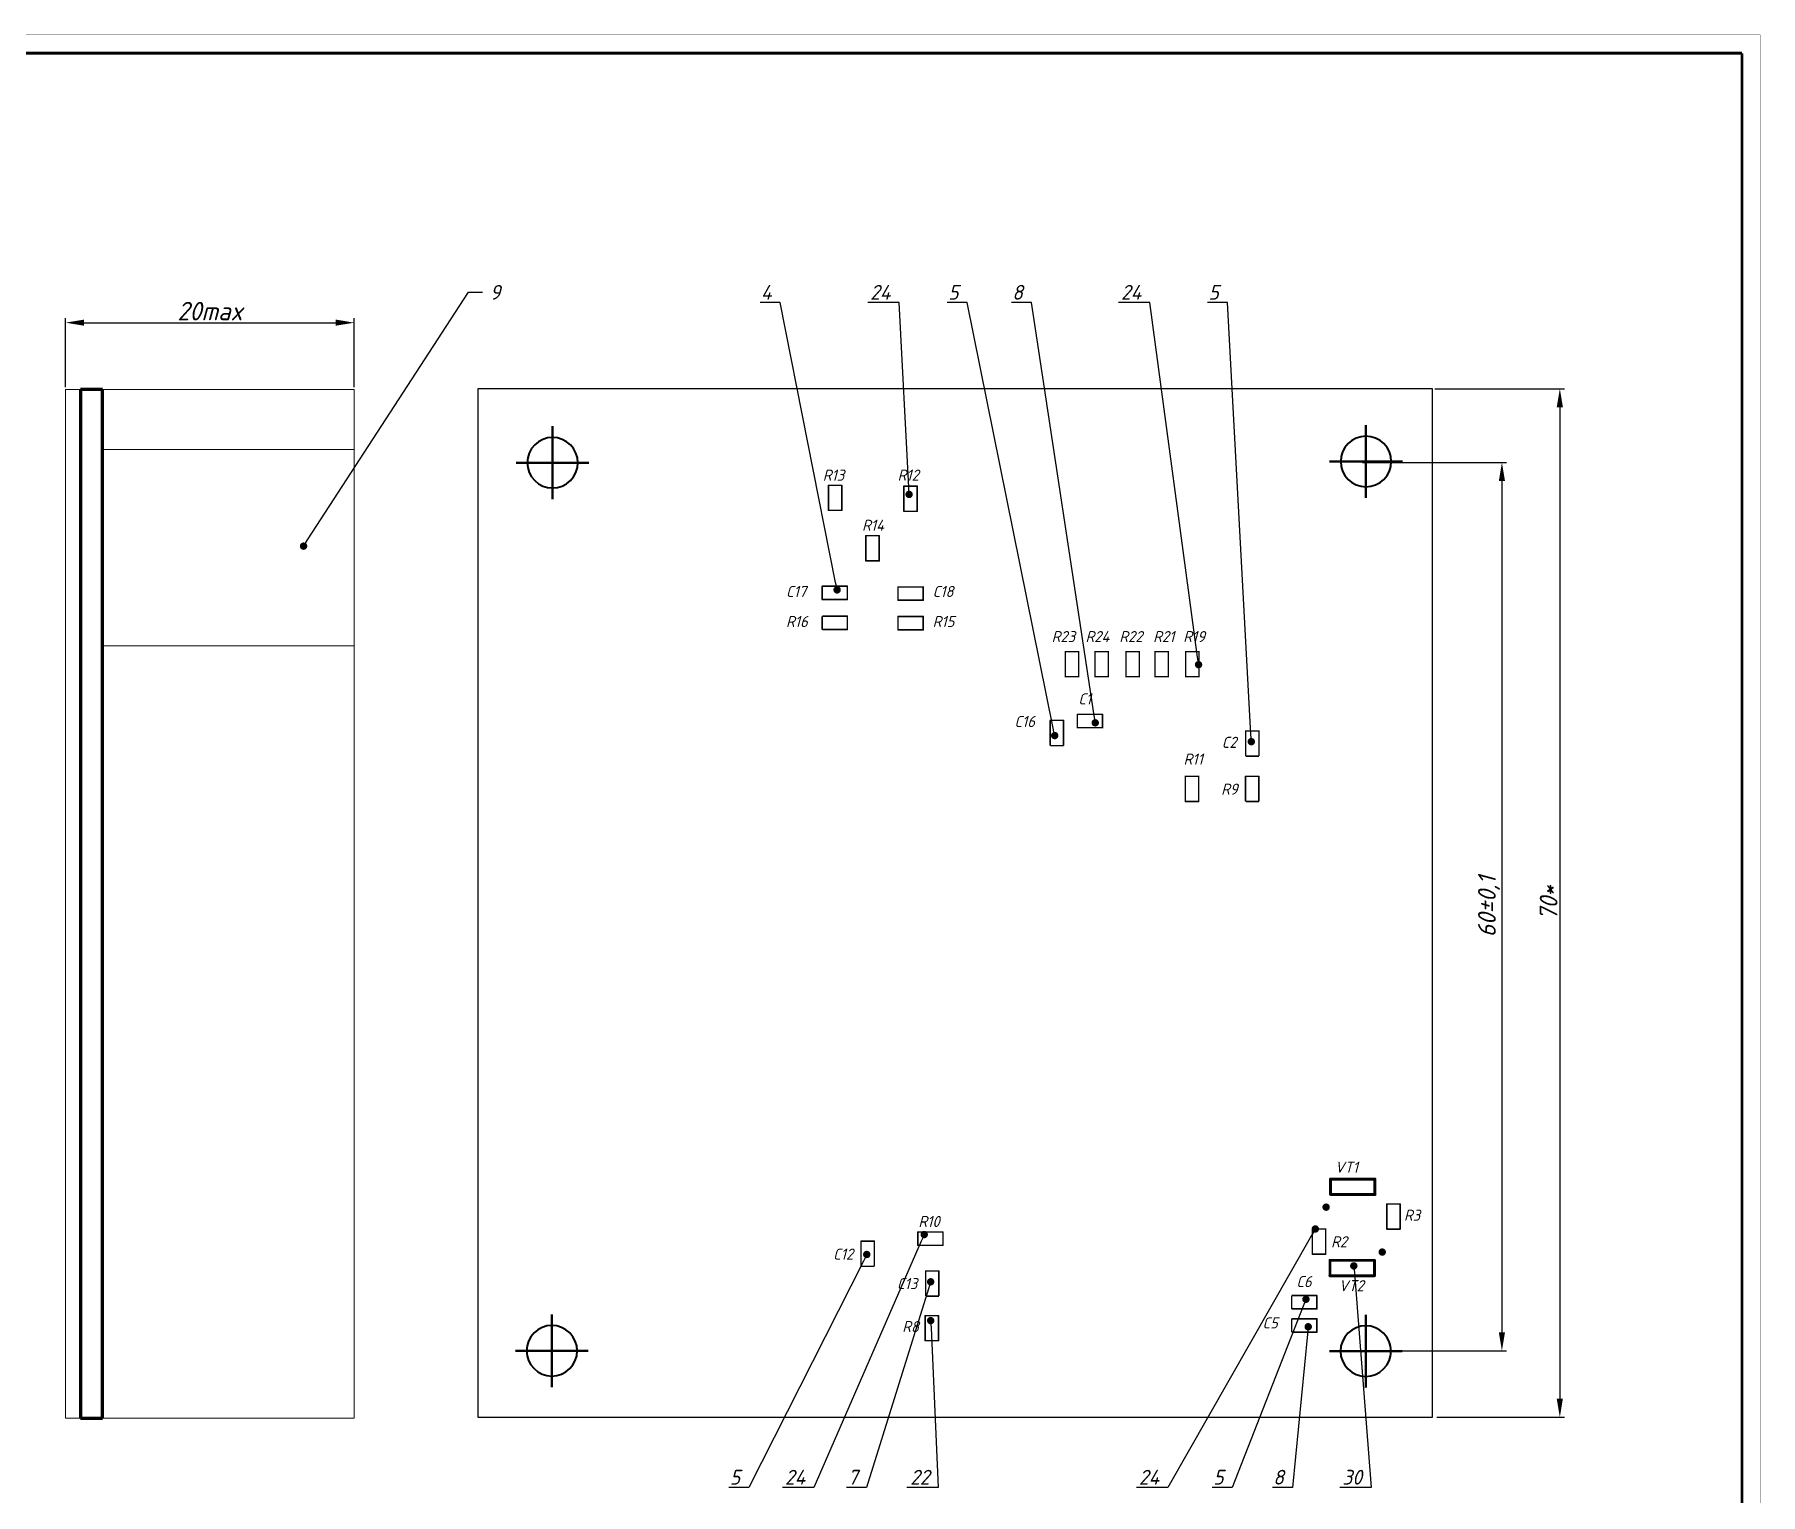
# Paper-space layout 'Layout1' of a CAD drawing. Header units: millimetres. Extents: x 0 to 841, y 0 to 594.
# Drawn here: x 374.6 to 841.1, y 199.4 to 594.1 of the extents above; entities that cross this region are included whole.
import ezdxf
from ezdxf import colors
from ezdxf.entities.mleader import LeaderData, LeaderLine
from ezdxf.math import Vec2, Vec3

# ---------------------------------------------------------------- set-up
doc = ezdxf.new("R2010")
doc.units = ezdxf.units.MM
doc.layers.get('0').update_dxf_attribs({"lineweight": 50})
for name, color, linetype in [('Sheet', 255, 'Continuous'), ('TopLayer', 1, 'Continuous'), ('TopOverlay', 29, 'Continuous')]:
    doc.layers.add(name, color=color, linetype=linetype)
doc.layers.add('Отверстия', color=7, linetype='Continuous', lineweight=30)
doc.styles.add('Gost', font='GOST type B.ttf', dxfattribs={"oblique": 15, "height": 6})
doc.dimstyles.new('ISO-25', dxfattribs={"dimtxt": 2.5, "dimasz": 2.5, "dimexe": 1.25, "dimexo": 0.625, "dimtad": 1, "dimtxsty": 'Standard', "dimcen": 2.5, "dimadec": 0, "dimazin": 0, "dimtfac": 1, "dimtmove": 0, "dimatfit": 3, "dimfxl": 1, "dimarcsym": 0})

# ---------------------------------------------------------------- blocks, each defined once
blk = doc.blocks.new('*D52')
at = {"color": 0, "lineweight": -2, "transparency": 16777216}
for p, q in [((383.01, 498.72), (383.01, 517.42)), ((388.01, 516.17), (455.99, 516.17)), ((460.99, 498.72), (460.99, 517.42))]:
    blk.add_line(p, q, dxfattribs=at)
at = {"color": 0, "lineweight": 20, "transparency": 16777216}
for points in [[(388.01, 517.01), (388.01, 515.34), (383.01, 516.17)], [(455.99, 517.01), (455.99, 515.34), (460.99, 516.17)]]:
    blk.add_solid(points, dxfattribs=at)
at = {"layer": 'Defpoints', "color": 0, "lineweight": 20, "transparency": 16777216}
for p in [(460.99, 516.17), (383.01, 498.1), (460.99, 498.1)]:
    blk.add_point(p, dxfattribs=at)
at = {"color": 0, "lineweight": 20, "transparency": 16777216, "insert": (422, 519.3), "char_height": 6, "attachment_point": 5, "style": 'Gost'}
blk.add_mtext('{\\H0.83333x;20max}', dxfattribs=at)
blk = doc.blocks.new('*D53')
at = {"color": 0, "lineweight": -2, "transparency": 16777216}
for p, q in [((753.05, 498.33), (788.08, 498.33)), ((786.83, 493.33), (786.83, 225.33)), ((753.55, 220.33), (788.08, 220.33))]:
    blk.add_line(p, q, dxfattribs=at)
at = {"color": 0, "lineweight": 20, "transparency": 16777216}
for points in [[(785.99, 493.33), (787.66, 493.33), (786.83, 498.33)], [(785.99, 225.33), (787.66, 225.33), (786.83, 220.33)]]:
    blk.add_solid(points, dxfattribs=at)
at = {"layer": 'Defpoints', "color": 0, "lineweight": 20, "transparency": 16777216}
for p in [(752.42, 498.33), (752.92, 220.33), (786.83, 220.33)]:
    blk.add_point(p, dxfattribs=at)
at = {"color": 0, "lineweight": 50, "transparency": 16777216, "insert": (783.8, 359.33), "char_height": 6, "attachment_point": 5, "rotation": 90, "style": 'Gost'}
blk.add_mtext('{\\H0.8x;70*}', dxfattribs=at)
blk = doc.blocks.new('*D54')
at = {"color": 0, "lineweight": -2, "transparency": 16777216}
for p, q in [((733.46, 478.39), (772.43, 478.39)), ((771.18, 473.39), (771.18, 243.26)), ((733.4, 238.26), (772.43, 238.26))]:
    blk.add_line(p, q, dxfattribs=at)
at = {"color": 0, "lineweight": 20, "transparency": 16777216}
for points in [[(770.35, 473.39), (772.01, 473.39), (771.18, 478.39)], [(770.35, 243.26), (772.01, 243.26), (771.18, 238.26)]]:
    blk.add_solid(points, dxfattribs=at)
at = {"layer": 'Defpoints', "color": 0, "lineweight": 20, "transparency": 16777216}
for p in [(732.84, 478.39), (732.77, 238.26), (771.18, 238.26)]:
    blk.add_point(p, dxfattribs=at)
at = {"color": 0, "lineweight": 50, "transparency": 16777216, "insert": (767.68, 358.32), "char_height": 6, "attachment_point": 5, "rotation": 90, "style": 'Gost'}
blk.add_mtext('{\\H0.8x;60%%P0,1}', dxfattribs=at)
blk = doc.blocks.new('_Dot')
at = {"color": 0, "linetype": 'ByBlock', "lineweight": -2}
blk.add_line((-0.5, 0), (-1, 0), dxfattribs=at)
at = {"color": 0, "linetype": 'ByBlock', "lineweight": 90, "const_width": 0.5}
blk.add_lwpolyline([(-0.25, 0, 1), (0.25, 0, 1)], format="xyb", close=True, dxfattribs=at)

psp = doc.layouts.get("Layout1")

# ---------------------------------------------------------------- linework, layer by layer
at = {"color": 18, "lineweight": 20}
for p, q in [((387.014, 498.096), (383.014, 498.096)), ((383.014, 498.096), (383.014, 220.096)), ((409.318, 498.096), (393.014, 498.096)), ((383.014, 220.096), (387.014, 220.096))]:
    psp.add_line(p, q, dxfattribs=at)
at = {"color": 1, "lineweight": 20}
for p, q in [((460.991, 498.096), (409.318, 498.096)), ((460.991, 498.096), (460.987, 220.096)), ((393.014, 481.906), (460.991, 481.906)), ((393.014, 428.805), (460.99, 428.805)), ((393.014, 220.096), (460.987, 220.096))]:
    psp.add_line(p, q, dxfattribs=at)
at = {"lineweight": 50}
for p, q in [((514.612, 468.491), (514.612, 488.156)), ((734.441, 468.805), (734.441, 488.471)), ((504.779, 478.324), (524.445, 478.324)), ((724.608, 478.638), (744.274, 478.638)), ((514.431, 228.45), (514.431, 248.115)), ((734.381, 228.369), (734.381, 248.035)), ((504.598, 238.283), (524.264, 238.283)), ((724.548, 238.202), (744.214, 238.202))]:
    psp.add_line(p, q, dxfattribs=at)
at = {"layer": 'Sheet', "lineweight": 40}
for points, const_width in [([(0.05, 594.007), (841.007, 594.007), (841.007, 0.05), (0.05, 0.05), (0.05, 594.007)], 0.0991), ([(20.05, 589.007), (836.05, 589.007)], 0.749), ([(836.05, 5.007), (836.05, 589.007)], 0.749)]:
    psp.add_lwpolyline(points, dxfattribs=dict(at, const_width=const_width))
at = {"layer": 'TopLayer', "color": 18, "lineweight": 70}
for p, q in [((387.014, 498.096), (387.014, 220.096)), ((393.014, 498.096), (387.014, 498.096)), ((393.014, 220.096), (393.014, 498.096)), ((387.014, 220.096), (393.014, 220.096))]:
    psp.add_line(p, q, dxfattribs=at)
at = {"layer": 'TopLayer'}
for p, q in [((494.423, 498.326), (494.423, 220.326)), ((752.423, 498.326), (494.423, 498.326)), ((752.423, 443.446), (752.423, 498.326)), ((752.428, 371.281), (752.428, 443.417)), ((752.423, 220.326), (752.423, 371.31)), ((494.423, 220.326), (752.423, 220.326))]:
    psp.add_line(p, q, dxfattribs=at)
at = {"layer": 'TopOverlay', "lineweight": 40}
for points, const_width in [([(589.181, 472.224), (592.781, 472.224)], 0.4), ([(589.181, 465.424), (589.181, 472.224)], 0.4), ([(592.781, 465.424), (592.781, 472.224)], 0.4), ([(609.551, 471.998), (613.151, 471.998)], 0.4), ([(609.551, 465.198), (609.551, 471.998)], 0.4), ([(613.151, 465.198), (613.151, 471.998)], 0.4), ([(589.181, 465.424), (592.781, 465.424)], 0.4), ([(609.551, 465.198), (613.151, 465.198)], 0.4), ([(599.281, 458.585), (602.881, 458.585)], 0.4), ([(599.281, 451.785), (599.281, 458.585)], 0.4), ([(602.881, 451.785), (602.881, 458.585)], 0.4), ([(599.281, 451.785), (602.881, 451.785)], 0.4), ([(587.474, 441.339), (587.474, 444.939)], 0.4), ([(587.474, 444.939), (594.273, 444.939)], 0.4), ([(594.273, 441.339), (594.273, 444.939)], 0.4), ([(607.985, 441.148), (607.985, 444.748)], 0.4), ([(607.985, 444.748), (614.785, 444.748)], 0.4), ([(614.785, 441.148), (614.785, 444.748)], 0.4), ([(587.474, 441.339), (594.273, 441.339)], 0.4), ([(607.985, 441.148), (614.785, 441.148)], 0.4), ([(587.474, 433.229), (587.474, 436.828)], 0.4), ([(587.474, 436.828), (594.273, 436.828)], 0.4), ([(594.273, 433.229), (594.273, 436.828)], 0.4), ([(607.985, 433.151), (607.985, 436.75)], 0.4), ([(607.985, 436.75), (614.785, 436.75)], 0.4), ([(614.785, 433.151), (614.785, 436.75)], 0.4), ([(587.474, 433.229), (594.273, 433.229)], 0.4), ([(607.985, 433.151), (614.785, 433.151)], 0.4), ([(653.206, 427.27), (656.806, 427.27)], 0.4), ([(653.206, 420.471), (653.206, 427.27)], 0.4), ([(656.806, 420.471), (656.806, 427.27)], 0.4), ([(661.212, 427.27), (664.812, 427.27)], 0.4), ([(661.212, 420.471), (661.212, 427.27)], 0.4), ([(664.812, 420.471), (664.812, 427.27)], 0.4), ([(669.605, 427.27), (673.205, 427.27)], 0.4), ([(669.605, 420.471), (669.605, 427.27)], 0.4), ([(673.205, 420.471), (673.205, 427.27)], 0.4), ([(677.425, 427.27), (681.025, 427.27)], 0.4), ([(677.425, 420.471), (677.425, 427.27)], 0.4), ([(681.025, 420.471), (681.025, 427.27)], 0.4), ([(685.722, 427.27), (689.322, 427.27)], 0.4), ([(685.722, 420.471), (685.722, 427.27)], 0.4), ([(689.322, 420.471), (689.322, 427.27)], 0.4), ([(653.206, 420.471), (656.806, 420.471)], 0.4), ([(661.212, 420.471), (664.812, 420.471)], 0.4), ([(669.605, 420.471), (673.205, 420.471)], 0.4), ([(677.425, 420.471), (681.025, 420.471)], 0.4), ([(685.722, 420.471), (689.322, 420.471)], 0.4), ([(656.451, 406.685), (656.451, 410.285)], 0.4), ([(656.451, 410.285), (663.251, 410.285)], 0.4), ([(663.251, 406.685), (663.251, 410.285)], 0.4), ([(649.102, 408.663), (652.702, 408.663)], 0.4), ([(649.102, 408.663), (649.102, 401.863)], 0.4), ([(652.702, 408.663), (652.702, 401.863)], 0.4), ([(656.451, 406.685), (663.251, 406.685)], 0.4), ([(701.917, 405.809), (705.517, 405.809)], 0.4), ([(701.917, 405.809), (701.917, 399.009)], 0.4), ([(705.517, 405.809), (705.517, 399.009)], 0.4), ([(649.102, 401.863), (652.702, 401.863)], 0.4), ([(701.917, 399.009), (705.517, 399.009)], 0.4), ([(685.609, 393.558), (689.209, 393.558)], 0.4), ([(685.609, 386.758), (685.609, 393.558)], 0.4), ([(689.209, 386.758), (689.209, 393.558)], 0.4), ([(701.893, 393.558), (705.493, 393.558)], 0.4), ([(701.893, 386.758), (701.893, 393.558)], 0.4), ([(705.493, 386.758), (705.493, 393.558)], 0.4), ([(685.609, 386.758), (689.209, 386.758)], 0.4), ([(701.893, 386.758), (705.493, 386.758)], 0.4), ([(724.867, 280.702), (724.867, 284.702)], 0.8), ([(728.067, 284.702), (724.867, 284.702)], 0.8), ([(736.867, 284.702), (727.773, 284.695)], 0.8), ([(736.867, 280.702), (736.867, 284.702)], 0.8), ([(736.913, 280.507), (724.808, 280.511)], 0.8), ([(740.079, 277.961), (743.679, 277.961)], 0.4), ([(740.079, 271.161), (740.079, 277.961)], 0.4), ([(743.679, 271.161), (743.679, 277.961)], 0.4), ([(613.31, 266.783), (613.31, 270.383)], 0.4), ([(613.31, 270.383), (620.11, 270.383)], 0.4), ([(620.11, 266.783), (620.11, 270.383)], 0.4), ([(719.947, 271.204), (723.547, 271.204)], 0.4), ([(719.947, 264.404), (719.947, 271.204)], 0.4), ([(723.547, 264.404), (723.547, 271.204)], 0.4), ([(740.079, 271.161), (743.679, 271.161)], 0.4), ([(597.987, 267.894), (601.587, 267.894)], 0.4), ([(597.987, 267.894), (597.987, 261.095)], 0.4), ([(601.587, 267.894), (601.587, 261.095)], 0.4), ([(613.31, 266.783), (620.11, 266.783)], 0.4), ([(597.987, 261.095), (601.587, 261.095)], 0.4), ([(719.947, 264.404), (723.547, 264.404)], 0.4), ([(724.717, 258.732), (724.717, 262.732)], 0.8), ([(727.917, 262.732), (724.717, 262.732)], 0.8), ([(736.717, 262.732), (727.623, 262.725)], 0.8), ([(736.717, 258.732), (736.717, 262.732)], 0.8), ([(615.418, 259.854), (619.018, 259.854)], 0.4), ([(615.418, 259.854), (615.418, 253.054)], 0.4), ([(619.018, 259.854), (619.018, 253.054)], 0.4), ([(736.763, 258.537), (724.657, 258.541)], 0.8), ([(615.418, 253.054), (619.018, 253.054)], 0.4), ([(714.359, 249.609), (714.359, 253.209)], 0.4), ([(714.359, 253.209), (721.159, 253.209)], 0.4), ([(721.159, 249.609), (721.159, 253.209)], 0.4), ([(615.294, 247.793), (618.894, 247.793)], 0.4), ([(615.294, 240.994), (615.294, 247.793)], 0.4), ([(618.894, 240.994), (618.894, 247.793)], 0.4), ([(714.359, 249.609), (721.159, 249.609)], 0.4), ([(714.371, 243.328), (714.371, 246.928)], 0.4), ([(615.294, 240.994), (618.894, 240.994)], 0.4)]:
    psp.add_lwpolyline(points, dxfattribs=dict(at, const_width=const_width))
for points, const_width in [([(589.081, 472.224, 1), (589.281, 472.224, 1)], 0.2), ([(589.081, 472.224, 1), (589.281, 472.224, 1)], 0.2), ([(592.681, 472.224, 1), (592.881, 472.224, 1)], 0.2), ([(592.681, 472.224, 1), (592.881, 472.224, 1)], 0.2), ([(609.451, 471.998, 1), (609.651, 471.998, 1)], 0.2), ([(609.451, 471.998, 1), (609.651, 471.998, 1)], 0.2), ([(613.051, 471.998, 1), (613.251, 471.998, 1)], 0.2), ([(613.051, 471.998, 1), (613.251, 471.998, 1)], 0.2), ([(589.081, 465.424, 1), (589.281, 465.424, 1)], 0.2), ([(589.081, 465.424, 1), (589.281, 465.424, 1)], 0.2), ([(592.681, 465.424, 1), (592.881, 465.424, 1)], 0.2), ([(592.681, 465.424, 1), (592.881, 465.424, 1)], 0.2), ([(609.451, 465.198, 1), (609.651, 465.198, 1)], 0.2), ([(609.451, 465.198, 1), (609.651, 465.198, 1)], 0.2), ([(613.051, 465.198, 1), (613.251, 465.198, 1)], 0.2), ([(613.051, 465.198, 1), (613.251, 465.198, 1)], 0.2), ([(599.181, 458.585, 1), (599.381, 458.585, 1)], 0.2), ([(599.181, 458.585, 1), (599.381, 458.585, 1)], 0.2), ([(602.781, 458.585, 1), (602.981, 458.585, 1)], 0.2), ([(602.781, 458.585, 1), (602.981, 458.585, 1)], 0.2), ([(599.181, 451.785, 1), (599.381, 451.785, 1)], 0.2), ([(599.181, 451.785, 1), (599.381, 451.785, 1)], 0.2), ([(602.781, 451.785, 1), (602.981, 451.785, 1)], 0.2), ([(602.781, 451.785, 1), (602.981, 451.785, 1)], 0.2), ([(587.374, 444.939, 1), (587.574, 444.939, 1)], 0.2), ([(587.374, 444.939, 1), (587.574, 444.939, 1)], 0.2), ([(594.173, 444.939, 1), (594.373, 444.939, 1)], 0.2), ([(594.173, 444.939, 1), (594.373, 444.939, 1)], 0.2), ([(607.885, 444.748, 1), (608.085, 444.748, 1)], 0.2), ([(607.885, 444.748, 1), (608.085, 444.748, 1)], 0.2), ([(614.685, 444.748, 1), (614.885, 444.748, 1)], 0.2), ([(614.685, 444.748, 1), (614.885, 444.748, 1)], 0.2), ([(587.374, 441.339, 1), (587.574, 441.339, 1)], 0.2), ([(587.374, 441.339, 1), (587.574, 441.339, 1)], 0.2), ([(594.173, 441.339, 1), (594.373, 441.339, 1)], 0.2), ([(594.173, 441.339, 1), (594.373, 441.339, 1)], 0.2), ([(607.885, 441.148, 1), (608.085, 441.148, 1)], 0.2), ([(607.885, 441.148, 1), (608.085, 441.148, 1)], 0.2), ([(614.685, 441.148, 1), (614.885, 441.148, 1)], 0.2), ([(614.685, 441.148, 1), (614.885, 441.148, 1)], 0.2), ([(594.173, 436.828, 1), (594.373, 436.828, 1)], 0.2), ([(594.173, 436.828, 1), (594.373, 436.828, 1)], 0.2), ([(607.885, 436.75, 1), (608.085, 436.75, 1)], 0.2), ([(607.885, 436.75, 1), (608.085, 436.75, 1)], 0.2), ([(614.685, 436.75, 1), (614.885, 436.75, 1)], 0.2), ([(614.685, 436.75, 1), (614.885, 436.75, 1)], 0.2), ([(594.173, 433.229, 1), (594.373, 433.229, 1)], 0.2), ([(594.173, 433.229, 1), (594.373, 433.229, 1)], 0.2), ([(607.885, 433.151, 1), (608.085, 433.151, 1)], 0.2), ([(607.885, 433.151, 1), (608.085, 433.151, 1)], 0.2), ([(614.685, 433.151, 1), (614.885, 433.151, 1)], 0.2), ([(614.685, 433.151, 1), (614.885, 433.151, 1)], 0.2), ([(653.106, 427.27, 1), (653.306, 427.27, 1)], 0.2), ([(653.106, 427.27, 1), (653.306, 427.27, 1)], 0.2), ([(656.706, 427.27, 1), (656.906, 427.27, 1)], 0.2), ([(656.706, 427.27, 1), (656.906, 427.27, 1)], 0.2), ([(661.112, 427.27, 1), (661.312, 427.27, 1)], 0.2), ([(661.112, 427.27, 1), (661.312, 427.27, 1)], 0.2), ([(664.712, 427.27, 1), (664.912, 427.27, 1)], 0.2), ([(664.712, 427.27, 1), (664.912, 427.27, 1)], 0.2), ([(669.505, 427.27, 1), (669.705, 427.27, 1)], 0.2), ([(669.505, 427.27, 1), (669.705, 427.27, 1)], 0.2), ([(673.105, 427.27, 1), (673.305, 427.27, 1)], 0.2), ([(673.105, 427.27, 1), (673.305, 427.27, 1)], 0.2), ([(677.325, 427.27, 1), (677.525, 427.27, 1)], 0.2), ([(677.325, 427.27, 1), (677.525, 427.27, 1)], 0.2), ([(680.925, 427.27, 1), (681.125, 427.27, 1)], 0.2), ([(680.925, 427.27, 1), (681.125, 427.27, 1)], 0.2), ([(685.622, 427.27, 1), (685.822, 427.27, 1)], 0.2), ([(685.622, 427.27, 1), (685.822, 427.27, 1)], 0.2), ([(689.222, 427.27, 1), (689.422, 427.27, 1)], 0.2), ([(689.222, 427.27, 1), (689.422, 427.27, 1)], 0.2), ([(653.106, 420.471, 1), (653.306, 420.471, 1)], 0.2), ([(653.106, 420.471, 1), (653.306, 420.471, 1)], 0.2), ([(656.706, 420.471, 1), (656.906, 420.471, 1)], 0.2), ([(656.706, 420.471, 1), (656.906, 420.471, 1)], 0.2), ([(661.112, 420.471, 1), (661.312, 420.471, 1)], 0.2), ([(661.112, 420.471, 1), (661.312, 420.471, 1)], 0.2), ([(664.712, 420.471, 1), (664.912, 420.471, 1)], 0.2), ([(664.712, 420.471, 1), (664.912, 420.471, 1)], 0.2), ([(669.505, 420.471, 1), (669.705, 420.471, 1)], 0.2), ([(669.505, 420.471, 1), (669.705, 420.471, 1)], 0.2), ([(673.105, 420.471, 1), (673.305, 420.471, 1)], 0.2), ([(673.105, 420.471, 1), (673.305, 420.471, 1)], 0.2), ([(677.325, 420.471, 1), (677.525, 420.471, 1)], 0.2), ([(677.325, 420.471, 1), (677.525, 420.471, 1)], 0.2), ([(680.925, 420.471, 1), (681.125, 420.471, 1)], 0.2), ([(680.925, 420.471, 1), (681.125, 420.471, 1)], 0.2), ([(685.622, 420.471, 1), (685.822, 420.471, 1)], 0.2), ([(685.622, 420.471, 1), (685.822, 420.471, 1)], 0.2), ([(689.222, 420.471, 1), (689.422, 420.471, 1)], 0.2), ([(689.222, 420.471, 1), (689.422, 420.471, 1)], 0.2), ([(656.351, 410.285, 1), (656.551, 410.285, 1)], 0.2), ([(656.351, 410.285, 1), (656.551, 410.285, 1)], 0.2), ([(663.151, 410.285, 1), (663.351, 410.285, 1)], 0.2), ([(663.151, 410.285, 1), (663.351, 410.285, 1)], 0.2), ([(649.102, 408.763, 1), (649.102, 408.563, 1)], 0.2), ([(649.102, 408.763, 1), (649.102, 408.563, 1)], 0.2), ([(652.702, 408.763, 1), (652.702, 408.563, 1)], 0.2), ([(652.702, 408.763, 1), (652.702, 408.563, 1)], 0.2), ([(656.351, 406.685, 1), (656.551, 406.685, 1)], 0.2), ([(656.351, 406.685, 1), (656.551, 406.685, 1)], 0.2), ([(663.151, 406.685, 1), (663.351, 406.685, 1)], 0.2), ([(663.151, 406.685, 1), (663.351, 406.685, 1)], 0.2), ([(701.917, 405.909, 1), (701.917, 405.709, 1)], 0.2), ([(701.917, 405.909, 1), (701.917, 405.709, 1)], 0.2), ([(705.517, 405.909, 1), (705.517, 405.709, 1)], 0.2), ([(705.517, 405.909, 1), (705.517, 405.709, 1)], 0.2), ([(685.509, 393.558, 1), (685.709, 393.558, 1)], 0.2), ([(685.509, 393.558, 1), (685.709, 393.558, 1)], 0.2), ([(689.109, 393.558, 1), (689.309, 393.558, 1)], 0.2), ([(689.109, 393.558, 1), (689.309, 393.558, 1)], 0.2), ([(701.793, 393.558, 1), (701.993, 393.558, 1)], 0.2), ([(701.793, 393.558, 1), (701.993, 393.558, 1)], 0.2), ([(705.393, 393.558, 1), (705.593, 393.558, 1)], 0.2), ([(705.393, 393.558, 1), (705.593, 393.558, 1)], 0.2), ([(685.509, 386.758, 1), (685.709, 386.758, 1)], 0.2), ([(685.509, 386.758, 1), (685.709, 386.758, 1)], 0.2), ([(689.109, 386.758, 1), (689.309, 386.758, 1)], 0.2), ([(689.109, 386.758, 1), (689.309, 386.758, 1)], 0.2), ([(725.067, 284.702, -1), (724.667, 284.702, -1)], 0.4), ([(725.067, 284.702, -1), (724.667, 284.702, -1)], 0.4), ([(728.267, 284.702, -1), (727.867, 284.702, -1)], 0.4), ([(733.867, 284.702, -1), (733.467, 284.702, -1)], 0.4), ([(737.067, 284.702, -1), (736.667, 284.702, -1)], 0.4), ([(737.067, 284.702, -1), (736.667, 284.702, -1)], 0.4), ([(725.046, 280.554, -1), (724.646, 280.554, -1)], 0.4), ([(737.085, 280.54, -1), (736.685, 280.54, -1)], 0.4), ([(723.167, 277.102, -1), (724.167, 277.102, -1)], 1), ([(723.417, 277.102, -1), (722.917, 277.102, -1)], 0.5), ([(724.417, 277.102, -1), (723.917, 277.102, -1)], 0.5), ([(739.979, 277.961, 1), (740.179, 277.961, 1)], 0.2), ([(739.979, 277.961, 1), (740.179, 277.961, 1)], 0.2), ([(743.579, 277.961, 1), (743.779, 277.961, 1)], 0.2), ([(743.579, 277.961, 1), (743.779, 277.961, 1)], 0.2), ([(613.21, 270.383, 1), (613.41, 270.383, 1)], 0.2), ([(613.21, 270.383, 1), (613.41, 270.383, 1)], 0.2), ([(620.01, 270.383, 1), (620.21, 270.383, 1)], 0.2), ([(620.01, 270.383, 1), (620.21, 270.383, 1)], 0.2), ([(719.847, 271.204, 1), (720.047, 271.204, 1)], 0.2), ([(719.847, 271.204, 1), (720.047, 271.204, 1)], 0.2), ([(723.447, 271.204, 1), (723.647, 271.204, 1)], 0.2), ([(723.447, 271.204, 1), (723.647, 271.204, 1)], 0.2), ([(739.979, 271.161, 1), (740.179, 271.161, 1)], 0.2), ([(739.979, 271.161, 1), (740.179, 271.161, 1)], 0.2), ([(743.579, 271.161, 1), (743.779, 271.161, 1)], 0.2), ([(743.579, 271.161, 1), (743.779, 271.161, 1)], 0.2), ([(597.987, 267.994, 1), (597.987, 267.794, 1)], 0.2), ([(597.987, 267.994, 1), (597.987, 267.794, 1)], 0.2), ([(601.587, 267.994, 1), (601.587, 267.794, 1)], 0.2), ([(601.587, 267.994, 1), (601.587, 267.794, 1)], 0.2), ([(613.21, 266.783, 1), (613.41, 266.783, 1)], 0.2), ([(613.21, 266.783, 1), (613.41, 266.783, 1)], 0.2), ([(620.01, 266.783, 1), (620.21, 266.783, 1)], 0.2), ([(620.01, 266.783, 1), (620.21, 266.783, 1)], 0.2), ([(738.331, 264.958, -1), (739.331, 264.958, -1)], 1), ([(719.847, 264.404, 1), (720.047, 264.404, 1)], 0.2), ([(719.847, 264.404, 1), (720.047, 264.404, 1)], 0.2), ([(723.447, 264.404, 1), (723.647, 264.404, 1)], 0.2), ([(723.447, 264.404, 1), (723.647, 264.404, 1)], 0.2), ([(724.917, 262.732, -1), (724.517, 262.732, -1)], 0.4), ([(724.917, 262.732, -1), (724.517, 262.732, -1)], 0.4), ([(728.117, 262.732, -1), (727.717, 262.732, -1)], 0.4), ([(733.717, 262.732, -1), (733.317, 262.732, -1)], 0.4), ([(736.917, 262.732, -1), (736.517, 262.732, -1)], 0.4), ([(736.917, 262.732, -1), (736.517, 262.732, -1)], 0.4), ([(738.581, 264.958, -1), (738.081, 264.958, -1)], 0.5), ([(739.581, 264.958, -1), (739.081, 264.958, -1)], 0.5), ([(615.418, 259.954, 1), (615.418, 259.754, 1)], 0.2), ([(615.418, 259.954, 1), (615.418, 259.754, 1)], 0.2), ([(619.018, 259.954, 1), (619.018, 259.754, 1)], 0.2), ([(619.018, 259.954, 1), (619.018, 259.754, 1)], 0.2), ([(724.895, 258.584, -1), (724.495, 258.584, -1)], 0.4), ([(736.935, 258.57, -1), (736.535, 258.57, -1)], 0.4), ([(721.059, 253.209, 1), (721.259, 253.209, 1)], 0.2), ([(721.059, 253.209, 1), (721.259, 253.209, 1)], 0.2), ([(615.194, 247.793, 1), (615.394, 247.793, 1)], 0.2), ([(615.194, 247.793, 1), (615.394, 247.793, 1)], 0.2), ([(618.794, 247.793, 1), (618.994, 247.793, 1)], 0.2), ([(618.794, 247.793, 1), (618.994, 247.793, 1)], 0.2), ([(721.059, 249.609, 1), (721.259, 249.609, 1)], 0.2), ([(721.059, 249.609, 1), (721.259, 249.609, 1)], 0.2), ([(615.194, 240.994, 1), (615.394, 240.994, 1)], 0.2), ([(615.194, 240.994, 1), (615.394, 240.994, 1)], 0.2), ([(618.794, 240.994, 1), (618.994, 240.994, 1)], 0.2), ([(618.794, 240.994, 1), (618.994, 240.994, 1)], 0.2)]:
    psp.add_lwpolyline(points, format="xyb", close=True, dxfattribs=dict(at, const_width=const_width))
at = {"layer": 'TopOverlay', "const_width": 0.4}
for points in [[(714.371, 246.928), (721.171, 246.928)], [(714.371, 243.328), (721.171, 243.328)], [(721.171, 243.328), (721.171, 246.928)]]:
    psp.add_lwpolyline(points, dxfattribs=at)
at = {"layer": 'TopOverlay', "const_width": 0.2}
for points in [[(721.071, 246.928, 1), (721.271, 246.928, 1)], [(721.071, 246.928, 1), (721.271, 246.928, 1)], [(721.071, 243.328, 1), (721.271, 243.328, 1)], [(721.071, 243.328, 1), (721.271, 243.328, 1)]]:
    psp.add_lwpolyline(points, format="xyb", close=True, dxfattribs=at)
at = {"layer": 'Отверстия', "lineweight": 40}
for p, q in [((514.612, 485.156), (513.279, 485.025)), ((515.945, 485.025), (514.612, 485.156)), ((733.108, 485.339), (731.827, 484.95)), ((734.441, 485.471), (733.108, 485.339)), ((735.774, 485.339), (734.441, 485.471)), ((737.056, 484.95), (735.774, 485.339)), ((508.299, 480.938), (507.91, 479.657)), ((508.931, 482.12), (508.299, 480.938)), ((509.78, 483.155), (508.931, 482.12)), ((510.816, 484.005), (509.78, 483.155)), ((511.997, 484.636), (510.816, 484.005)), ((513.279, 485.025), (511.997, 484.636)), ((517.227, 484.636), (515.945, 485.025)), ((518.408, 484.005), (517.227, 484.636)), ((519.444, 483.155), (518.408, 484.005)), ((520.293, 482.12), (519.444, 483.155)), ((520.925, 480.938), (520.293, 482.12)), ((521.314, 479.657), (520.925, 480.938)), ((728.129, 481.252), (727.74, 479.971)), ((728.76, 482.434), (728.129, 481.252)), ((729.61, 483.469), (728.76, 482.434)), ((730.645, 484.319), (729.61, 483.469)), ((731.827, 484.95), (730.645, 484.319)), ((738.238, 484.319), (737.056, 484.95)), ((739.273, 483.469), (738.238, 484.319)), ((740.123, 482.434), (739.273, 483.469)), ((740.754, 481.252), (740.123, 482.434)), ((741.143, 479.971), (740.754, 481.252)), ((507.91, 479.657), (507.779, 478.324)), ((507.779, 478.324), (507.91, 476.991)), ((507.91, 476.991), (508.299, 475.709)), ((520.925, 475.709), (521.314, 476.991)), ((521.445, 478.324), (521.314, 479.657)), ((521.314, 476.991), (521.445, 478.324)), ((727.74, 479.971), (727.608, 478.638)), ((727.608, 478.638), (727.74, 477.305)), ((727.74, 477.305), (728.129, 476.023)), ((728.129, 476.023), (728.76, 474.841)), ((740.123, 474.841), (740.754, 476.023)), ((740.754, 476.023), (741.143, 477.305)), ((741.274, 478.638), (741.143, 479.971)), ((741.143, 477.305), (741.274, 478.638)), ((508.299, 475.709), (508.931, 474.527)), ((508.931, 474.527), (509.78, 473.492)), ((509.78, 473.492), (510.816, 472.642)), ((510.816, 472.642), (511.997, 472.011)), ((511.997, 472.011), (513.279, 471.622)), ((513.279, 471.622), (514.612, 471.491)), ((514.612, 471.491), (515.945, 471.622)), ((515.945, 471.622), (517.227, 472.011)), ((517.227, 472.011), (518.408, 472.642)), ((518.408, 472.642), (519.444, 473.492)), ((519.444, 473.492), (520.293, 474.527)), ((520.293, 474.527), (520.925, 475.709)), ((728.76, 474.841), (729.61, 473.806)), ((729.61, 473.806), (730.645, 472.956)), ((730.645, 472.956), (731.827, 472.325)), ((731.827, 472.325), (733.108, 471.936)), ((733.108, 471.936), (734.441, 471.805)), ((734.441, 471.805), (735.774, 471.936)), ((735.774, 471.936), (737.056, 472.325)), ((737.056, 472.325), (738.238, 472.956)), ((738.238, 472.956), (739.273, 473.806)), ((739.273, 473.806), (740.123, 474.841)), ((509.6, 243.114), (508.75, 242.079)), ((510.635, 243.964), (509.6, 243.114)), ((511.816, 244.595), (510.635, 243.964)), ((513.098, 244.984), (511.816, 244.595)), ((514.431, 245.115), (513.098, 244.984)), ((515.764, 244.984), (514.431, 245.115)), ((517.046, 244.595), (515.764, 244.984)), ((518.227, 243.964), (517.046, 244.595)), ((519.263, 243.114), (518.227, 243.964)), ((520.113, 242.079), (519.263, 243.114)), ((729.549, 243.034), (728.699, 241.998)), ((730.585, 243.883), (729.549, 243.034)), ((731.766, 244.515), (730.585, 243.883)), ((733.048, 244.904), (731.766, 244.515)), ((734.381, 245.035), (733.048, 244.904)), ((735.714, 244.904), (734.381, 245.035)), ((736.996, 244.515), (735.714, 244.904)), ((738.177, 243.883), (736.996, 244.515)), ((739.212, 243.034), (738.177, 243.883)), ((740.062, 241.998), (739.212, 243.034)), ((507.73, 239.616), (507.598, 238.283)), ((507.598, 238.283), (507.73, 236.95)), ((508.118, 240.897), (507.73, 239.616)), ((508.75, 242.079), (508.118, 240.897)), ((520.744, 240.897), (520.113, 242.079)), ((521.133, 239.616), (520.744, 240.897)), ((521.264, 238.283), (521.133, 239.616)), ((521.133, 236.95), (521.264, 238.283)), ((727.679, 239.535), (727.548, 238.202)), ((727.548, 238.202), (727.679, 236.869)), ((728.068, 240.817), (727.679, 239.535)), ((728.699, 241.998), (728.068, 240.817)), ((740.694, 240.817), (740.062, 241.998)), ((741.082, 239.535), (740.694, 240.817)), ((741.214, 238.202), (741.082, 239.535)), ((741.082, 236.869), (741.214, 238.202)), ((507.73, 236.95), (508.118, 235.668)), ((508.118, 235.668), (508.75, 234.486)), ((508.75, 234.486), (509.6, 233.451)), ((509.6, 233.451), (510.635, 232.601)), ((518.227, 232.601), (519.263, 233.451)), ((519.263, 233.451), (520.113, 234.486)), ((520.113, 234.486), (520.744, 235.668)), ((520.744, 235.668), (521.133, 236.95)), ((727.679, 236.869), (728.068, 235.587)), ((728.068, 235.587), (728.699, 234.406)), ((728.699, 234.406), (729.549, 233.37)), ((729.549, 233.37), (730.585, 232.521)), ((738.177, 232.521), (739.212, 233.37)), ((739.212, 233.37), (740.062, 234.406)), ((740.062, 234.406), (740.694, 235.587)), ((740.694, 235.587), (741.082, 236.869)), ((510.635, 232.601), (511.816, 231.97)), ((511.816, 231.97), (513.098, 231.581)), ((513.098, 231.581), (514.431, 231.45)), ((514.431, 231.45), (515.764, 231.581)), ((515.764, 231.581), (517.046, 231.97)), ((517.046, 231.97), (518.227, 232.601)), ((730.585, 232.521), (731.766, 231.889)), ((731.766, 231.889), (733.048, 231.5)), ((733.048, 231.5), (734.381, 231.369)), ((734.381, 231.369), (735.714, 231.5)), ((735.714, 231.5), (736.996, 231.889)), ((736.996, 231.889), (738.177, 232.521))]:
    psp.add_line(p, q, dxfattribs=at)

# ---------------------------------------------------------------- texts
at = {"layer": 'TopOverlay', "lineweight": 40, "style": 'Gost', "oblique": 15}
for s, p in [('R13', (587.642, 473.456)), ('R12', (607.849, 473.456)), ('R14', (598.252, 459.906)), ('C17', (577.703, 442.022)), ('C18', (617.327, 442.022)), ('R16', (577.703, 433.894)), ('R15', (617.327, 433.894)), ('R23', (649.489, 429.819)), ('R24', (658.633, 429.819)), ('R22', (667.777, 429.819)), ('R21', (676.921, 429.819)), ('R19', (685.049, 429.819)), ('C1', (656.699, 412.966)), ('C16', (639.427, 406.87)), ('C2', (695.47, 401.246)), ('R11', (685.147, 396.71)), ('R9', (695.307, 388.582)), ('VT1', (726.036, 286.386)), ('R3', (744.696, 273.417)), ('R10', (613.477, 271.734)), ('C12', (590.424, 262.907)), ('R2', (725.021, 266.248)), ('C13', (607.696, 254.935)), ('C6', (715.627, 255.486)), ('VT2', (727.09, 254.376)), ('C5', (706.483, 244.31)), ('R8', (609.114, 243.327))]:
    psp.add_text(s, height=3, dxfattribs=at).set_placement(p)

# ---------------------------------------------------------------- dimensions: what is measured, and where the dimension line sits
at = {"color": 18, "lineweight": 20}
dim = psp.add_linear_dim(base=(460.991, 516.175), p1=(383.014, 498.096), p2=(460.991, 498.096), text='{\\H0.83333x;20max}', dimstyle='ISO-25', override={"dimasz": 5, "dimtxsty": 'Gost'}, dxfattribs=at)
dim.commit()
dim.dimension.update_dxf_attribs({"geometry": '*D52', "text_midpoint": (422.002, 519.3)})
at = {"color": 18, "lineweight": 50}
for base, p1, p2, text, picture, middle in [((786.827, 220.326), (752.423, 498.326), (752.922, 220.326), '{\\H0.8x;70*}', '*D53', (783.802, 359.326)), ((771.179, 238.255), (732.837, 478.387), (732.773, 238.255), '{\\H0.8x;60%%P0,1}', '*D54', (767.679, 358.321))]:
    dim = psp.add_linear_dim(base=base, p1=p1, p2=p2, angle=90, text=text, dimstyle='ISO-25', override={"dimtxt": 10, "dimasz": 5, "dimtxsty": 'Gost'}, dxfattribs=at)
    dim.commit()
    dim.dimension.update_dxf_attribs({"geometry": picture, "text_midpoint": middle})

# ---------------------------------------------------------------- leaders
at = {"color": 1, "lineweight": 20}
ml = psp.add_multileader_mtext('Standard', dxfattribs=at)
ml.set_content('9', color=1, style='Gost')
ml.set_leader_properties()
ml.set_arrow_properties(name='DOT')
ml.build(insert=Vec2(0, 0))
ml.multileader.update_dxf_attribs({"text_right_attachment_type": 6, "dogleg_length": 0.36, "arrow_head_size": 2})
ctx = ml.context
ctx.base_point, ctx.arrow_head_size, ctx.plane_origin = Vec3(495.682, 524.378), 2, Vec3(609.382, 531.88)
ctx.right_attachment = 6
notes = []
notes.append((ctx, [(1, (1, 1, 0), (491.901, 524.378), (1, 0), 3.78, [(0, [(447.324, 455.764)], 0, [])])]))
ctx.mtext.insert, ctx.mtext.flow_direction = Vec3(497.682, 526.378), 5
ml = psp.add_multileader_mtext('Standard', dxfattribs=at)
ml.set_content('4', color=1, style='Gost')
ml.set_leader_properties()
ml.set_arrow_properties(name='DOT')
ml.build(insert=Vec2(0, 0))
ml.multileader.update_dxf_attribs({"text_right_attachment_type": 6, "dogleg_length": 0.36, "arrow_head_size": 2})
ctx = ml.context
ctx.base_point, ctx.arrow_head_size, ctx.plane_origin = Vec3(568.338, 524.378), 2, Vec3(591.504, 443.944)
ctx.right_attachment, ctx.text_align_type = 6, 2
notes.append((ctx, [(0, (1, 1, 0), (576.144, 521.578), (-1, 0), 0.36, [(0, [(591.504, 443.944)], 0, [])])]))
ctx.mtext.insert, ctx.mtext.alignment, ctx.mtext.flow_direction = Vec3(573.784, 526.378), 3, 5
ml = psp.add_multileader_mtext('Standard', dxfattribs=at)
ml.set_content('24', color=1, style='Gost')
ml.set_leader_properties()
ml.set_arrow_properties(name='DOT')
ml.build(insert=Vec2(0, 0))
ml.multileader.update_dxf_attribs({"text_right_attachment_type": 6, "dogleg_length": 0.36, "arrow_head_size": 2})
ctx = ml.context
ctx.base_point, ctx.arrow_head_size, ctx.plane_origin = Vec3(597.681, 524.378), 2, Vec3(610.964, 469.748)
ctx.right_attachment, ctx.text_align_type = 6, 2
notes.append((ctx, [(0, (1, 1, 0), (608.268, 521.578), (-1, 0), 0.36, [(0, [(610.964, 469.748)], 0, [])])]))
ctx.mtext.insert, ctx.mtext.alignment, ctx.mtext.flow_direction = Vec3(605.908, 526.378), 3, 5
ml = psp.add_multileader_mtext('Standard', dxfattribs=at)
ml.set_content('5', color=1, style='Gost')
ml.set_leader_properties()
ml.set_arrow_properties(name='DOT')
ml.build(insert=Vec2(0, 0))
ml.multileader.update_dxf_attribs({"text_right_attachment_type": 6, "dogleg_length": 0.36, "arrow_head_size": 2})
ctx = ml.context
ctx.base_point, ctx.arrow_head_size, ctx.plane_origin = Vec3(619.281, 524.378), 2, Vec3(650.316, 404.571)
ctx.right_attachment, ctx.text_align_type = 6, 2
notes.append((ctx, [(0, (1, 1, 0), (626.682, 521.578), (-1, 0), 0.36, [(0, [(650.316, 404.571)], 0, [])])]))
ctx.mtext.insert, ctx.mtext.alignment, ctx.mtext.flow_direction = Vec3(624.322, 526.378), 3, 5
ml = psp.add_multileader_mtext('Standard', dxfattribs=at)
ml.set_content('8', color=1, style='Gost')
ml.set_leader_properties()
ml.set_arrow_properties(name='DOT')
ml.build(insert=Vec2(0, 0))
ml.multileader.update_dxf_attribs({"text_right_attachment_type": 6, "dogleg_length": 0.36, "arrow_head_size": 2})
ctx = ml.context
ctx.base_point, ctx.arrow_head_size, ctx.plane_origin = Vec3(636.271, 524.378), 2, Vec3(661.269, 408.014)
ctx.right_attachment, ctx.text_align_type = 6, 2
notes.append((ctx, [(1, (1, 1, 0), (644.071, 521.578), (-1, 0), 0.36, [(0, [(661.269, 408.014)], 0, [])])]))
ctx.mtext.insert, ctx.mtext.alignment, ctx.mtext.flow_direction = Vec3(641.711, 526.378), 3, 5
ml = psp.add_multileader_mtext('Standard', dxfattribs=at)
ml.set_content('24', color=1, style='Gost')
ml.set_leader_properties()
ml.set_arrow_properties(name='DOT')
ml.build(insert=Vec2(0, 0))
ml.multileader.update_dxf_attribs({"text_right_attachment_type": 6, "dogleg_length": 0.36, "arrow_head_size": 2})
ctx = ml.context
ctx.base_point, ctx.arrow_head_size, ctx.plane_origin = Vec3(665.47, 524.378), 2, Vec3(689.187, 423.74)
ctx.right_attachment, ctx.text_align_type = 6, 2
notes.append((ctx, [(0, (1, 1, 0), (676.057, 521.578), (-1, 0), 0.36, [(0, [(689.187, 423.74)], 0, [])])]))
ctx.mtext.insert, ctx.mtext.alignment, ctx.mtext.flow_direction = Vec3(673.697, 526.378), 3, 5
ml = psp.add_multileader_mtext('Standard', dxfattribs=at)
ml.set_content('5', color=1, style='Gost')
ml.set_leader_properties()
ml.set_arrow_properties(name='DOT')
ml.build(insert=Vec2(0, 0))
ml.multileader.update_dxf_attribs({"text_right_attachment_type": 6, "dogleg_length": 0.36, "arrow_head_size": 2})
ctx = ml.context
ctx.base_point, ctx.arrow_head_size, ctx.plane_origin = Vec3(689.632, 524.378), 2, Vec3(703.449, 402.918)
ctx.right_attachment, ctx.text_align_type = 6, 2
notes.append((ctx, [(0, (1, 1, 0), (697.034, 521.578), (-1, 0), 0.36, [(0, [(703.449, 402.918)], 0, [])])]))
ctx.mtext.insert, ctx.mtext.alignment, ctx.mtext.flow_direction = Vec3(694.674, 526.378), 3, 5
ml = psp.add_multileader_mtext('Standard', dxfattribs=at)
ml.set_content('24', color=1, style='Gost')
ml.set_leader_properties()
ml.set_arrow_properties(name='DOT')
ml.build(insert=Vec2(0, 0))
ml.multileader.update_dxf_attribs({"text_right_attachment_type": 6, "dogleg_length": 0.36, "arrow_head_size": 2})
ctx = ml.context
ctx.base_point, ctx.arrow_head_size, ctx.plane_origin = Vec3(574.666, 204.11), 2, Vec3(618.231, 268.878)
ctx.right_attachment, ctx.text_align_type = 6, 2
notes.append((ctx, [(0, (1, 1, 0), (585.252, 201.31), (-1, 0), 0.36, [(0, [(615.048, 269.702)], 0, [])])]))
ctx.mtext.insert, ctx.mtext.alignment, ctx.mtext.flow_direction = Vec3(582.892, 206.11), 3, 5
ml = psp.add_multileader_mtext('Standard', dxfattribs=at)
ml.set_content('24', color=1, style='Gost')
ml.set_leader_properties()
ml.set_arrow_properties(name='DOT')
ml.build(insert=Vec2(0, 0))
ml.multileader.update_dxf_attribs({"text_right_attachment_type": 6, "dogleg_length": 0.36, "arrow_head_size": 2})
ctx = ml.context
ctx.base_point, ctx.arrow_head_size, ctx.plane_origin = Vec3(670.326, 204.11), 2, Vec3(720.748, 267.686)
ctx.right_attachment, ctx.text_align_type = 6, 2
notes.append((ctx, [(0, (1, 1, 0), (680.912, 201.31), (-1, 0), 0.36, [(0, [(720.748, 271.204)], 0, [])])]))
ctx.mtext.insert, ctx.mtext.alignment, ctx.mtext.flow_direction = Vec3(678.552, 206.11), 3, 5
ml = psp.add_multileader_mtext('Standard', dxfattribs=at)
ml.set_content('5', color=1, style='Gost')
ml.set_leader_properties()
ml.set_arrow_properties(name='DOT')
ml.build(insert=Vec2(0, 0))
ml.multileader.update_dxf_attribs({"text_right_attachment_type": 6, "dogleg_length": 0.36, "arrow_head_size": 2})
ctx = ml.context
ctx.base_point, ctx.arrow_head_size, ctx.plane_origin = Vec3(560.256, 204.11), 2, Vec3(599.515, 264.309)
ctx.right_attachment, ctx.text_align_type = 6, 2
notes.append((ctx, [(0, (1, 1, 0), (567.657, 201.31), (-1, 0), 0.36, [(0, [(599.515, 264.309)], 0, [])])]))
ctx.mtext.insert, ctx.mtext.alignment, ctx.mtext.flow_direction = Vec3(565.297, 206.11), 3, 5
ml = psp.add_multileader_mtext('Standard', dxfattribs=at)
ml.set_content('30', color=1, style='Gost')
ml.set_leader_properties()
ml.set_arrow_properties(name='DOT')
ml.build(insert=Vec2(0, 0))
ml.multileader.update_dxf_attribs({"text_right_attachment_type": 6, "dogleg_length": 0.36, "arrow_head_size": 2})
ctx = ml.context
ctx.base_point, ctx.arrow_head_size, ctx.plane_origin = Vec3(725.518, 204.11), 2, Vec3(731.153, 261.219)
ctx.right_attachment, ctx.text_align_type = 6, 2
notes.append((ctx, [(0, (1, 1, 0), (735.878, 201.31), (-1, 0), 0.36, [(0, [(731.153, 261.219)], 0, [])])]))
ctx.mtext.insert, ctx.mtext.alignment, ctx.mtext.flow_direction = Vec3(733.351, 206.11), 3, 5
ml = psp.add_multileader_mtext('Standard', dxfattribs=at)
ml.set_content('7', color=1, style='Gost')
ml.set_leader_properties()
ml.set_arrow_properties(name='DOT')
ml.build(insert=Vec2(0, 0))
ml.multileader.update_dxf_attribs({"text_right_attachment_type": 6, "dogleg_length": 0.36, "arrow_head_size": 2})
ctx = ml.context
ctx.base_point, ctx.arrow_head_size, ctx.plane_origin = Vec3(592.039, 204.11), 2, Vec3(617.924, 254.465)
ctx.right_attachment, ctx.text_align_type = 6, 2
notes.append((ctx, [(0, (1, 1, 0), (599.443, 201.31), (-1, 0), 0.36, [(0, [(616.799, 256.921)], 0, [])])]))
ctx.mtext.insert, ctx.mtext.alignment, ctx.mtext.flow_direction = Vec3(597.083, 206.11), 3, 5
ml = psp.add_multileader_mtext('Standard', dxfattribs=at)
ml.set_content('5', color=1, style='Gost')
ml.set_leader_properties()
ml.set_arrow_properties(name='DOT')
ml.build(insert=Vec2(0, 0))
ml.multileader.update_dxf_attribs({"text_right_attachment_type": 6, "dogleg_length": 0.36, "arrow_head_size": 2})
ctx = ml.context
ctx.base_point, ctx.arrow_head_size, ctx.plane_origin = Vec3(690.906, 204.11), 2, Vec3(718.22, 252.194)
ctx.right_attachment, ctx.text_align_type = 6, 2
notes.append((ctx, [(0, (1, 1, 0), (698.308, 201.31), (-1, 0), 0.36, [(0, [(718.22, 252.194)], 0, [])])]))
ctx.mtext.insert, ctx.mtext.alignment, ctx.mtext.flow_direction = Vec3(695.948, 206.11), 3, 5
ml = psp.add_multileader_mtext('Standard', dxfattribs=at)
ml.set_content('22', color=1, style='Gost')
ml.set_leader_properties()
ml.set_arrow_properties(name='DOT')
ml.build(insert=Vec2(0, 0))
ml.multileader.update_dxf_attribs({"text_right_attachment_type": 6, "dogleg_length": 0.36, "arrow_head_size": 2})
ctx = ml.context
ctx.base_point, ctx.arrow_head_size, ctx.plane_origin = Vec3(608.652, 204.11), 2, Vec3(617.675, 243.837)
ctx.right_attachment, ctx.text_align_type = 6, 2
notes.append((ctx, [(0, (1, 1, 0), (618.842, 201.31), (-1, 0), 0.36, [(0, [(616.799, 246.442)], 0, [])])]))
ctx.mtext.insert, ctx.mtext.alignment, ctx.mtext.flow_direction = Vec3(616.482, 206.11), 3, 5
ml = psp.add_multileader_mtext('Standard', dxfattribs=at)
ml.set_content('8', color=1, style='Gost')
ml.set_leader_properties()
ml.set_arrow_properties(name='DOT')
ml.build(insert=Vec2(0, 0))
ml.multileader.update_dxf_attribs({"text_right_attachment_type": 6, "dogleg_length": 0.36, "arrow_head_size": 2})
ctx = ml.context
ctx.base_point, ctx.arrow_head_size, ctx.plane_origin = Vec3(706.802, 204.11), 2, Vec3(734.515, 250.939)
ctx.right_attachment, ctx.text_align_type = 6, 2
notes.append((ctx, [(0, (1, 1, 0), (714.603, 201.31), (-1, 0), 0.36, [(0, [(718.829, 244.778)], 0, [])])]))
ctx.mtext.insert, ctx.mtext.alignment, ctx.mtext.flow_direction = Vec3(712.243, 206.11), 3, 5
for ctx, leaders in notes:
    for number, flags, end, landing, length, lines in leaders:
        leader = LeaderData()
        leader.index, (leader.has_last_leader_line, leader.has_dogleg_vector, leader.attachment_direction) = number, flags
        leader.last_leader_point, leader.dogleg_vector, leader.dogleg_length = Vec3(end), Vec3(landing), length
        for number, points, colour, breaks in lines:
            line = LeaderLine()
            line.index, line.vertices, line.color, line.breaks = number, Vec3.list(points), colors.encode_raw_color(colour), breaks
            leader.lines.append(line)
        ctx.leaders.append(leader)

doc.saveas('drawing.dxf')
